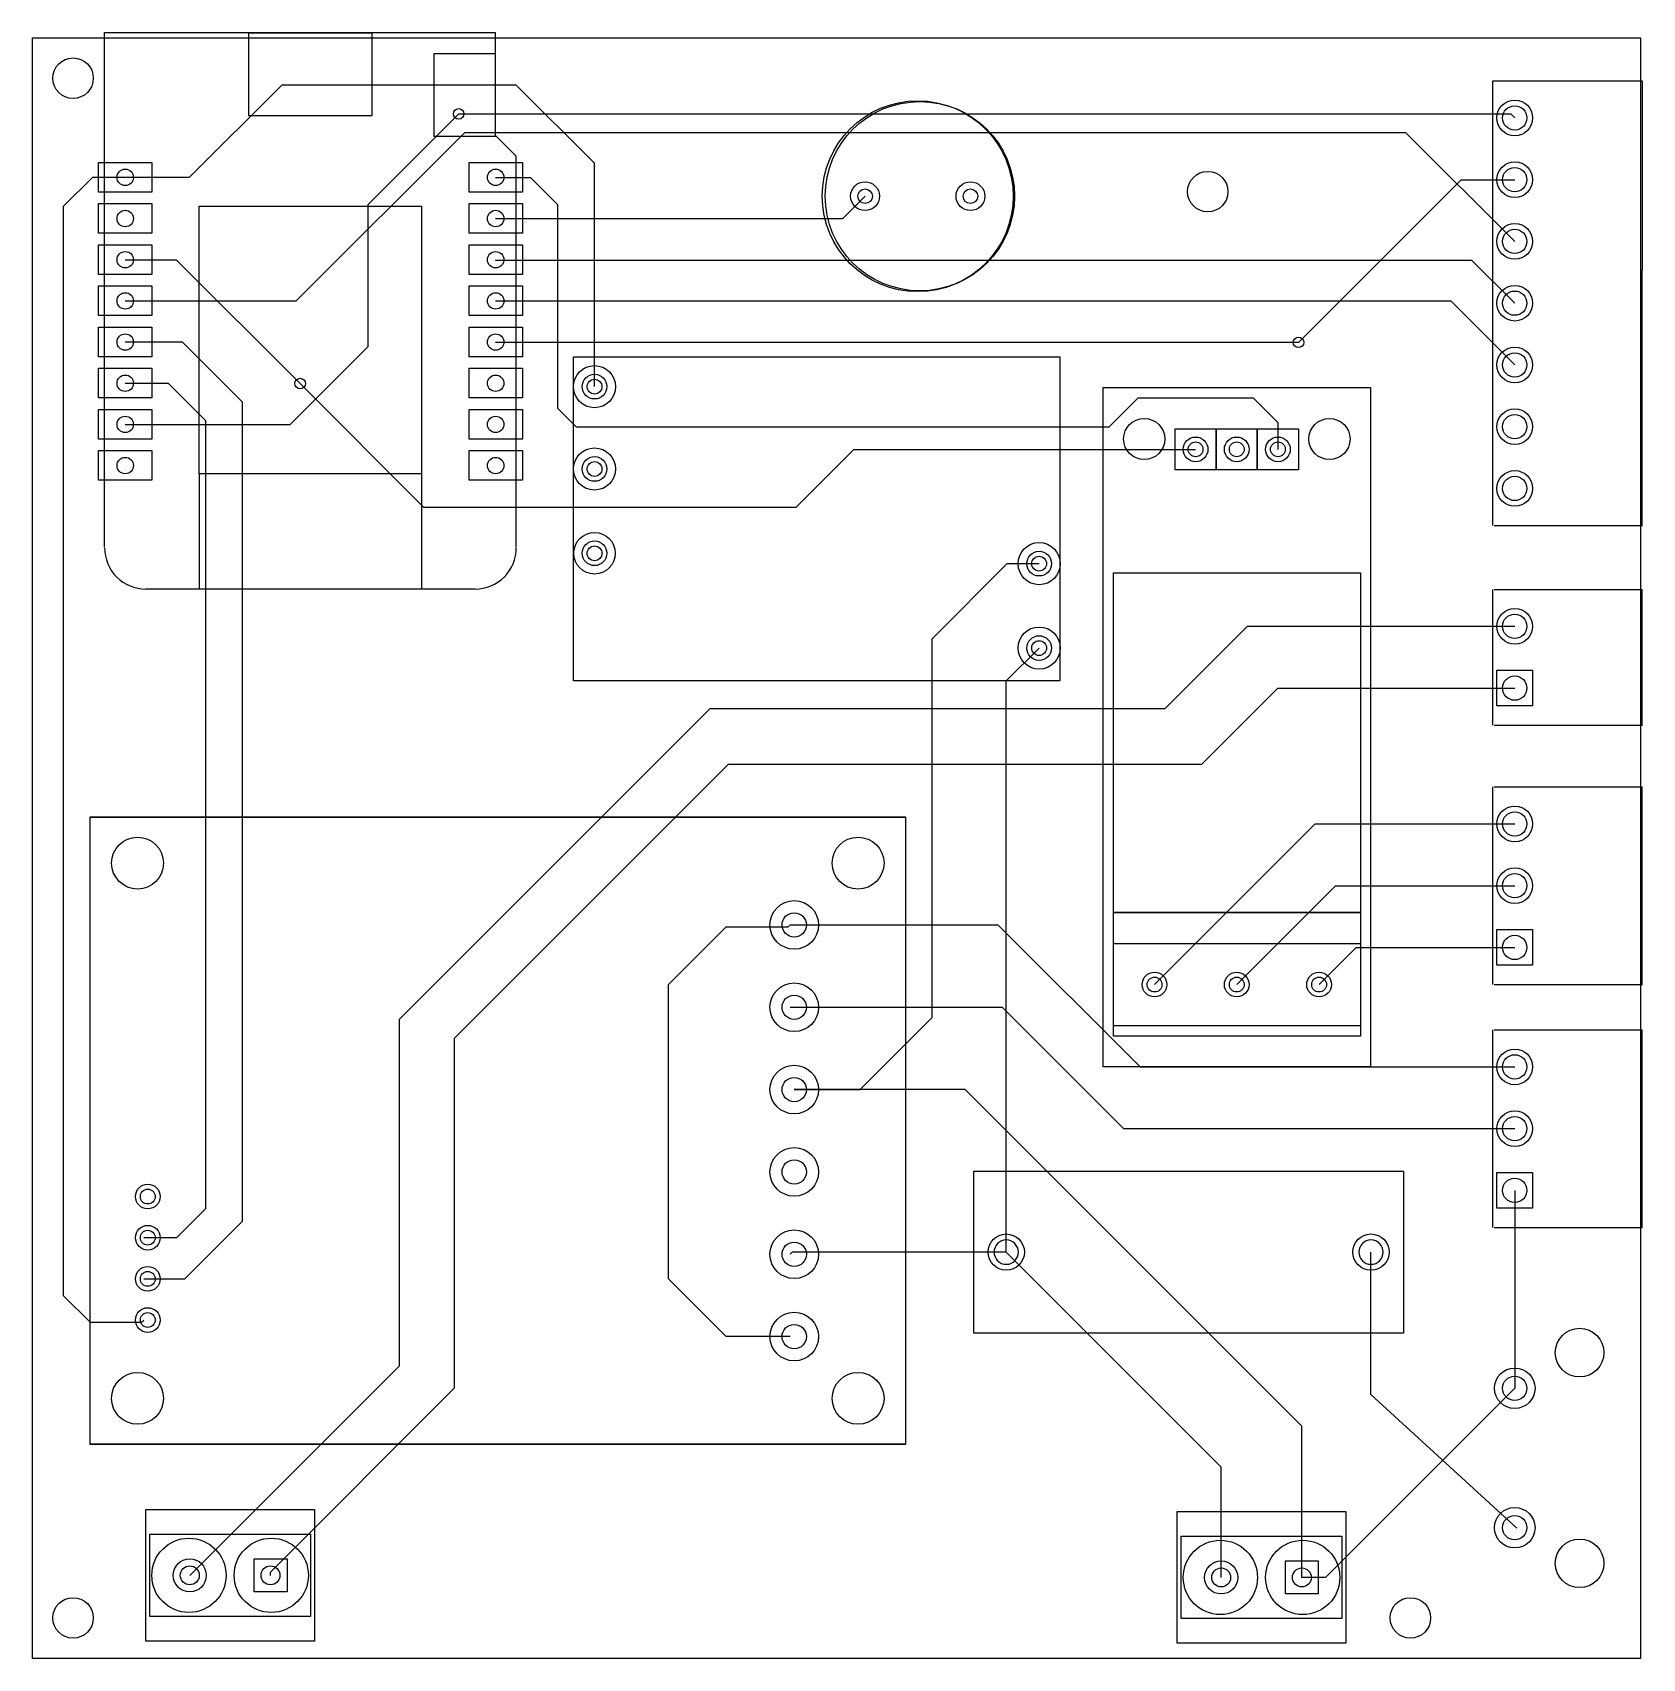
# Model space of a CAD drawing. Header units: millimetres. Extents: x 0 to 99, y -100 to 0.
import ezdxf

# ---------------------------------------------------------------- set-up
doc = ezdxf.new("R2010")
doc.units = ezdxf.units.MM

msp = doc.modelspace()

# ---------------------------------------------------------------- linework, layer by layer
for points in [[(0, 0), (99.19, 0), (99.19, -100), (0, -100), (0, 0)], [(20.96, 0.27), (13.33, 0.27), (13.33, -4.81), (20.96, -4.81), (20.96, 0.27)], [(24.76, -6.08), (28.57, -6.08), (28.57, -1), (24.76, -1), (24.76, -6.08)], [(7.36, -9.53), (4.07, -9.53), (4.07, -7.7), (7.36, -7.7)], [(26.93, -7.7), (30.22, -7.7), (30.22, -9.53), (26.93, -9.53)], [(7.36, -12.07), (4.07, -12.07), (4.07, -10.24), (7.36, -10.24)], [(24, -26.91), (10.29, -26.91), (10.29, -10.4), (24, -10.4), (24, -26.91)], [(26.93, -10.24), (30.22, -10.24), (30.22, -12.07), (26.93, -12.07)], [(7.36, -14.61), (4.07, -14.61), (4.07, -12.78), (7.36, -12.78)], [(26.93, -12.78), (30.22, -12.78), (30.22, -14.61), (26.93, -14.61)], [(7.36, -17.15), (4.07, -17.15), (4.07, -15.32), (7.36, -15.32)], [(26.93, -15.32), (30.22, -15.32), (30.22, -17.15), (26.93, -17.15)], [(7.36, -19.69), (4.07, -19.69), (4.07, -17.86), (7.36, -17.86)], [(26.93, -17.86), (30.22, -17.86), (30.22, -19.69), (26.93, -19.69)], [(63.37, -39.69), (33.37, -39.69), (33.37, -19.69), (63.37, -19.69), (63.37, -39.69)], [(7.36, -22.23), (4.07, -22.23), (4.07, -20.4), (7.36, -20.4)], [(26.93, -20.4), (30.22, -20.4), (30.22, -22.23), (26.93, -22.23)], [(82.55, -21.59), (82.55, -63.5), (66.04, -63.5), (66.04, -21.59), (82.55, -21.59)], [(7.36, -24.77), (4.07, -24.77), (4.07, -22.94), (7.36, -22.94)], [(26.93, -22.94), (30.22, -22.94), (30.22, -24.77), (26.93, -24.77)], [(73.02, -24.13), (73.02, -26.67), (70.49, -26.67), (70.49, -24.13), (73.02, -24.13)], [(75.56, -24.13), (75.56, -26.67), (73.02, -26.67), (73.02, -24.13), (75.56, -24.13)], [(78.1, -24.13), (78.1, -26.67), (75.56, -26.67), (75.56, -24.13), (78.1, -24.13)], [(7.36, -27.31), (4.07, -27.31), (4.07, -25.48), (7.36, -25.48)], [(26.93, -25.48), (30.22, -25.48), (30.22, -27.31), (26.93, -27.31)], [(81.92, -33.02), (81.92, -53.98), (66.68, -53.98), (66.68, -33.02), (81.92, -33.02)], [(90.34, -41.23), (90.34, -39.03), (92.54, -39.03), (92.54, -41.23)], [(3.55, -86.78), (3.55, -48.08), (53.85, -48.08), (53.85, -86.78), (3.55, -86.78)], [(3.55, -86.79), (3.55, -48.09), (53.85, -48.09), (53.85, -86.79), (3.55, -86.79)], [(81.92, -53.98), (81.92, -61.6), (66.68, -61.6), (66.68, -53.98), (81.92, -53.98)], [(90.34, -57.23), (90.34, -55.03), (92.54, -55.03), (92.54, -57.23)], [(81.92, -55.88), (81.92, -60.96), (66.68, -60.96), (66.68, -55.88), (81.92, -55.88)], [(84.57, -69.93), (84.57, -79.93), (58.07, -79.93), (58.07, -69.93), (84.57, -69.93)], [(90.34, -72.22), (90.34, -70.02), (92.54, -70.02), (92.54, -72.22)], [(60.07, -74.18), (60.07, -74.18)], [(82.57, -74.18), (82.57, -74.18)], [(60.07, -75.68), (60.07, -75.68)], [(82.57, -75.68), (82.57, -75.68)], [(17.4, -90.81), (17.4, -98.93), (6.99, -98.93), (6.99, -90.81), (17.4, -90.81)], [(81.03, -90.93), (81.03, -99.06), (70.61, -99.06), (70.61, -90.93), (81.03, -90.93)], [(17.14, -92.33), (17.14, -97.41), (7.24, -97.41), (7.24, -92.33), (17.14, -92.33)], [(80.77, -92.46), (80.77, -97.54), (70.87, -97.54), (70.87, -92.46), (80.77, -92.46)], [(15.7, -93.85), (15.7, -95.88), (13.67, -95.88), (13.67, -93.85)], [(79.32, -93.98), (79.32, -96.01), (77.29, -96.01), (77.29, -93.98)]]:
    msp.add_lwpolyline(points, close=True)
for points in [[(4.45, -31.43), (4.45, 0.32), (28.57, 0.32)], [(29.84, -7.3), (28.57, -6.03), (28.57, 0.32)], [(34.67, -21.53), (34.67, -7.75), (29.84, -2.92), (15.37, -2.92), (9.67, -8.62), (5.72, -8.62)], [(90.09, -30.1), (90.09, -2.67), (99.31, -2.67), (99.31, -14.35)], [(5.72, -23.86), (15.89, -23.86), (20.7, -19.05), (20.7, -10.29), (26.29, -4.7)], [(26.29, -4.7), (91.19, -4.7), (91.44, -4.95)], [(5.72, -16.24), (16.27, -16.24), (26.67, -5.84), (84.71, -5.84), (91.44, -12.57)], [(29.84, -31.43), (29.84, -7.3)], [(5.72, -8.62), (3.7, -8.62), (1.9, -10.41), (1.9, -77.6), (3.56, -79.25), (6.73, -79.25), (6.86, -79.12)], [(28.57, -8.62), (30.72, -8.62), (32.38, -10.29), (32.38, -22.86), (33.53, -24), (66.42, -24), (68.2, -22.23), (75.31, -22.23), (76.83, -23.75), (76.83, -25.4)], [(78.1, -18.8), (88.14, -8.76), (91.44, -8.76)], [(28.57, -11.16), (49.98, -11.16), (51.36, -9.78)], [(5.72, -13.7), (8.87, -13.7), (16.51, -21.34)], [(28.57, -13.7), (28.57, -13.72), (88.77, -13.72), (91.44, -16.38)], [(99.31, -30.1), (99.31, -14.35)], [(28.57, -16.24), (87.49, -16.24), (91.44, -20.19)], [(6.86, -76.58), (9.4, -76.58), (12.95, -73.02), (12.95, -22.48), (9.25, -18.78), (5.72, -18.78)], [(28.57, -18.78), (78.1, -18.78), (78.1, -18.8)], [(5.72, -21.32), (8.36, -21.32), (10.67, -23.62), (10.67, -72.26), (8.89, -74.04), (6.86, -74.04)], [(16.51, -21.34), (24.13, -28.96)], [(24.13, -28.96), (47.12, -28.96), (50.67, -25.4), (71.75, -25.4)], [(10.29, -26.91), (10.29, -34.02)], [(24, -26.91), (24, -34.02)], [(90.17, -30.1), (99.32, -30.1)], [(46.99, -64.9), (51.05, -64.9), (55.5, -60.45), (55.5, -37.08), (60.13, -32.45), (62.1, -32.45)], [(27.3, -34.02), (6.99, -34.02)], [(90.09, -42.42), (90.09, -34.04)], [(90.17, -34.04), (99.31, -34.04)], [(99.31, -42.42), (99.31, -34.04)], [(91.44, -36.32), (74.93, -36.32), (69.85, -41.4), (41.78, -41.4), (22.61, -60.58), (22.61, -81.97), (9.7, -94.87)], [(60.07, -74.93), (60.07, -39.69), (62.1, -37.66)], [(42.93, -44.83), (72.14, -44.83), (76.83, -40.13), (82.04, -40.13)], [(81.79, -40.13), (81.79, -40.13), (91.44, -40.13)], [(90.17, -42.42), (99.32, -42.42)], [(14.68, -94.87), (14.68, -94.67), (26.03, -83.31), (26.03, -61.72), (42.93, -44.83)], [(90.09, -58.42), (90.09, -46.23)], [(90.17, -46.23), (99.31, -46.23)], [(99.31, -58.42), (99.31, -46.23)], [(69.22, -58.42), (79.12, -48.51), (91.44, -48.51)], [(74.29, -58.42), (80.39, -52.32), (91.44, -52.32)], [(46.74, -80.14), (42.8, -80.14), (39.24, -76.58), (39.24, -58.42), (42.8, -54.86), (46.61, -54.86), (46.74, -54.74)], [(46.74, -54.74), (59.56, -54.74), (68.33, -63.5), (91.44, -63.5)], [(79.37, -58.42), (81.66, -56.13), (91.44, -56.13)], [(90.17, -58.42), (99.32, -58.42)], [(46.74, -59.82), (59.82, -59.82), (67.31, -67.31), (91.44, -67.31)], [(90.09, -73.41), (90.09, -61.21)], [(90.17, -61.21), (99.31, -61.21)], [(99.31, -73.41), (99.31, -61.21)], [(78.31, -95), (78.31, -85.67), (57.53, -64.9), (46.99, -64.9)], [(91.44, -71.12), (91.44, -83.33)], [(90.17, -73.41), (99.32, -73.41)], [(60.07, -74.93), (46.86, -74.93), (46.74, -75.06)], [(73.33, -95), (73.33, -88.19), (60.07, -74.93)], [(91.57, -91.95), (82.57, -83.71), (82.57, -74.93)], [(91.44, -83.33), (79.77, -95), (78.31, -95)]]:
    msp.add_lwpolyline(points)
for centre, radius in [((2.5, -2.5), 1.25), ((54.61, -9.78), 5.89), ((54.74, -9.78), 5.84), ((91.44, -4.95), 1.1), ((26.29, -4.7), 0.325), ((91.44, -4.95), 0.75), ((91.44, -8.76), 1.1), ((91.44, -8.76), 0.75), ((5.72, -8.62), 0.508), ((28.57, -8.62), 0.508), ((51.36, -9.78), 0.889), ((57.86, -9.78), 0.889), ((72.5, -9.5), 1.25), ((51.36, -9.78), 0.45), ((57.86, -9.78), 0.45), ((5.72, -11.16), 0.508), ((28.57, -11.16), 0.508), ((91.44, -12.57), 1.1), ((91.44, -12.57), 0.75), ((5.72, -13.7), 0.508), ((28.57, -13.7), 0.508), ((5.72, -16.24), 0.508), ((28.57, -16.24), 0.508), ((91.44, -16.38), 1.1), ((91.44, -16.38), 0.75), ((5.72, -18.78), 0.508), ((28.57, -18.78), 0.508), ((78.1, -18.8), 0.325), ((91.44, -20.19), 1.1), ((91.44, -20.19), 0.75), ((5.72, -21.32), 0.508), ((16.51, -21.34), 0.325), ((28.57, -21.32), 0.508), ((34.67, -21.53), 1.3), ((34.67, -21.53), 0.762), ((34.67, -21.53), 0.457), ((91.44, -24), 1.1), ((5.72, -23.86), 0.508), ((28.57, -23.86), 0.508), ((68.58, -24.76), 1.27), ((80.01, -24.76), 1.27), ((91.44, -24), 0.75), ((71.75, -25.4), 0.762), ((71.75, -25.4), 0.457), ((74.29, -25.4), 0.762), ((74.29, -25.4), 0.457), ((76.83, -25.4), 0.762), ((76.83, -25.4), 0.457), ((5.72, -26.4), 0.508), ((28.57, -26.4), 0.508), ((34.67, -26.61), 1.3), ((34.67, -26.61), 0.762), ((34.67, -26.61), 0.457), ((91.44, -27.81), 1.1), ((91.44, -27.81), 0.75), ((34.67, -31.81), 1.28), ((34.67, -31.81), 0.762), ((34.67, -31.81), 0.457), ((62.1, -32.45), 1.3), ((62.1, -32.45), 0.762), ((62.1, -32.45), 0.457), ((91.44, -36.32), 1.1), ((91.44, -36.32), 0.75), ((62.1, -37.66), 1.3), ((62.1, -37.66), 0.762), ((62.1, -37.66), 0.457), ((91.44, -40.13), 0.75), ((91.44, -48.51), 1.1), ((91.44, -48.51), 0.75), ((6.48, -50.93), 1.6), ((50.93, -50.93), 1.6), ((91.44, -52.32), 1.1), ((91.44, -52.32), 0.75), ((46.99, -54.74), 1.5), ((46.99, -54.74), 0.75), ((91.44, -56.13), 0.75), ((69.22, -58.42), 0.762), ((69.22, -58.42), 0.457), ((74.29, -58.42), 0.762), ((74.29, -58.42), 0.457), ((79.37, -58.42), 0.762), ((79.37, -58.42), 0.457), ((46.99, -59.82), 1.5), ((46.99, -59.82), 0.75), ((91.44, -63.5), 1.1), ((91.44, -63.5), 0.75), ((46.99, -64.9), 1.5), ((46.99, -64.9), 0.75), ((91.44, -67.31), 1.1), ((91.44, -67.31), 0.75), ((46.99, -69.98), 1.5), ((46.99, -69.98), 0.75), ((7.11, -71.5), 0.762), ((7.11, -71.5), 0.457), ((91.44, -71.12), 0.75), ((7.11, -74.04), 0.762), ((7.11, -74.04), 0.457), ((46.99, -75.06), 1.5), ((60.07, -74.93), 1.12), ((82.57, -74.93), 1.12), ((46.99, -75.06), 0.75), ((7.11, -76.58), 0.762), ((7.11, -76.58), 0.457), ((7.11, -79.12), 0.762), ((7.11, -79.12), 0.457), ((46.99, -80.14), 1.5), ((46.99, -80.14), 0.75), ((95.44, -81.13), 1.5), ((95.44, -81.13), 1.5), ((91.44, -83.33), 1.25), ((6.48, -83.95), 1.6), ((50.93, -83.95), 1.6), ((91.44, -83.33), 0.75), ((91.44, -91.93), 1.25), ((91.44, -91.93), 0.75), ((9.65, -94.87), 2.29), ((14.73, -94.87), 2.29), ((73.28, -95), 2.29), ((78.36, -95), 2.29), ((95.44, -94.13), 1.5), ((95.44, -94.13), 1.5), ((9.7, -94.87), 1.02), ((9.7, -94.87), 0.584), ((14.68, -94.87), 0.584), ((73.33, -95), 1.02), ((73.33, -95), 0.584), ((78.31, -95), 0.584), ((2.5, -97.5), 1.25), ((85, -97.5), 1.25)]:
    msp.add_circle(centre, radius)
for centre, radius, start, end in [((6.99, -31.48), 2.54, 179.9999, 270), ((27.3, -31.48), 2.54, 270, 0.0001), ((60.07, -74.93), 0.75, 90, 270), ((60.07, -74.93), 0.75, 270, 90), ((82.57, -74.93), 0.75, 90, 270), ((82.57, -74.93), 0.75, 270, 90)]:
    msp.add_arc(centre, radius, start, end)

doc.saveas('drawing.dxf')
